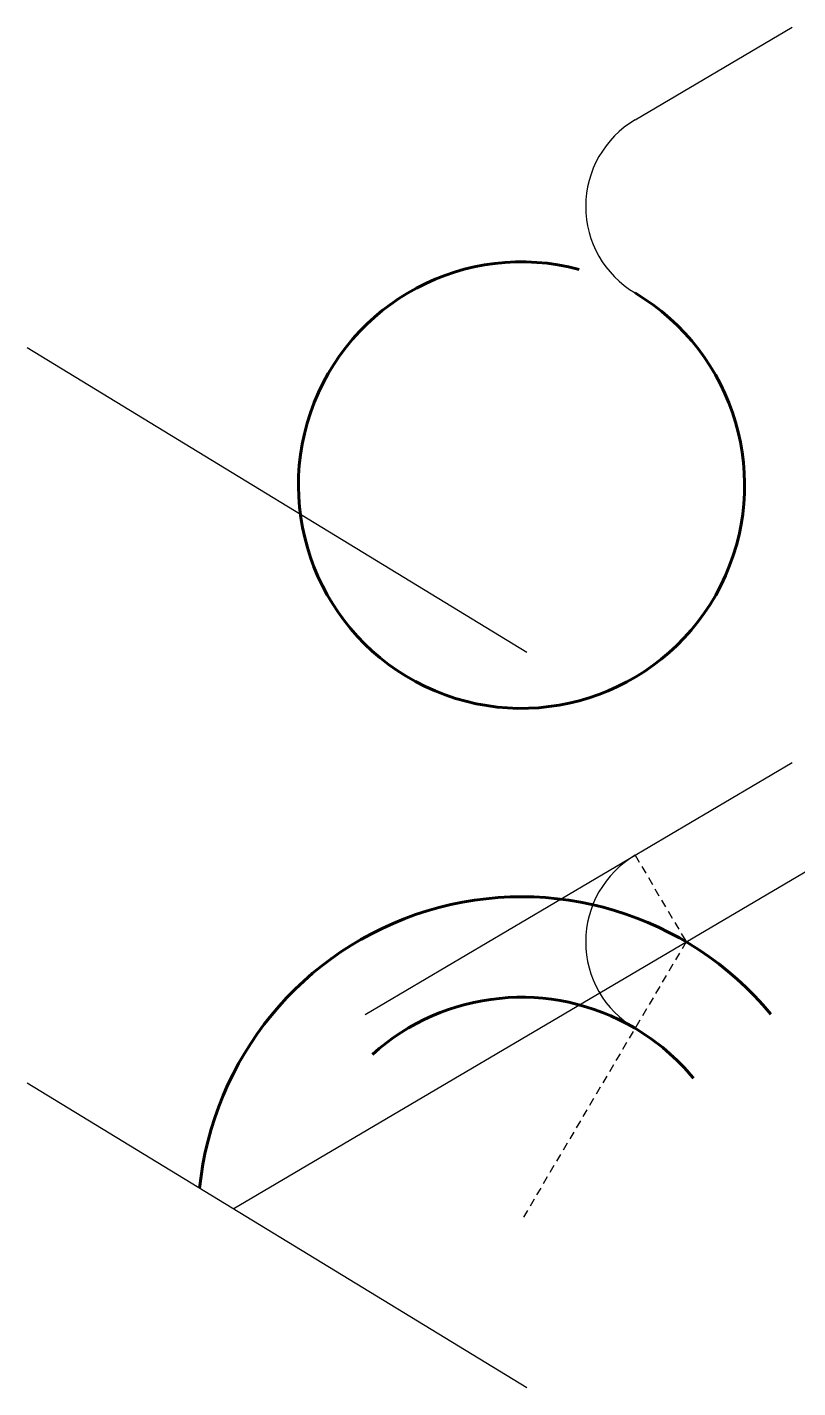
# Model space of a CAD drawing. Header units: millimetres. Extents: x -11 to 65, y -6 to 213.
# Drawn here: x 24.35 to 39.7, y 41.25 to 68.33 of the extents above; entities that cross this region are included whole.
import ezdxf

# ---------------------------------------------------------------- set-up
doc = ezdxf.new("R2010")
doc.units = ezdxf.units.MM
doc.linetypes.add('HIDDEN2', pattern=[4.7625, 3.175, -1.5875])
doc.layers.add('Rect', color=210, linetype='Continuous', lineweight=30)
doc.layers.add('Основание', color=2, linetype='Continuous', lineweight=60)

msp = doc.modelspace()

# ---------------------------------------------------------------- linework, layer by layer
at = {"linetype": 'HIDDEN2', "ltscale": 0.05}
for p, q in [((36.45987342, 51.85179738), (37.47519391, 50.12868267)), ((37.47519391, 50.12868267), (34.19644212, 44.58209135))]:
    msp.add_line(p, q, dxfattribs=at)
at = {"layer": 'Rect', "ltscale": 0.5}
for p, q in [((36.45987342, 66.4887716), (39.58901329, 68.33257214)), ((34.30305515, 55.88924734), (24.35046227, 61.9526045)), ((31.07904786, 48.68122354), (39.58901329, 53.69559792)), ((28.45615515, 44.81434418), (40.60433378, 51.97248321)), ((34.30305515, 41.25227313), (24.35046227, 47.31563028))]:
    msp.add_line(p, q, dxfattribs=at)
for centre in [(37.47519391, 64.76565689), (37.47519391, 50.12868267)]:
    msp.add_arc(centre, 2, 120.508105084, 239.411428939, dxfattribs=at)
at = {"layer": 'Основание', "ltscale": 0.5}
for centre, radius, start, end in [((34.19644212, 59.21906556), 4.44320484, 75.006860962, 59.411428939), ((34.19644212, 44.58209135), 6.44320484, 39.606592675, 174.290387855), ((34.19644212, 44.58209135), 4.44320484, 59.411428939, 131.944169744), ((34.19644212, 44.58209135), 4.44320484, 39.606592675, 59.411428939)]:
    msp.add_arc(centre, radius, start, end, dxfattribs=at)

doc.saveas('drawing.dxf')
